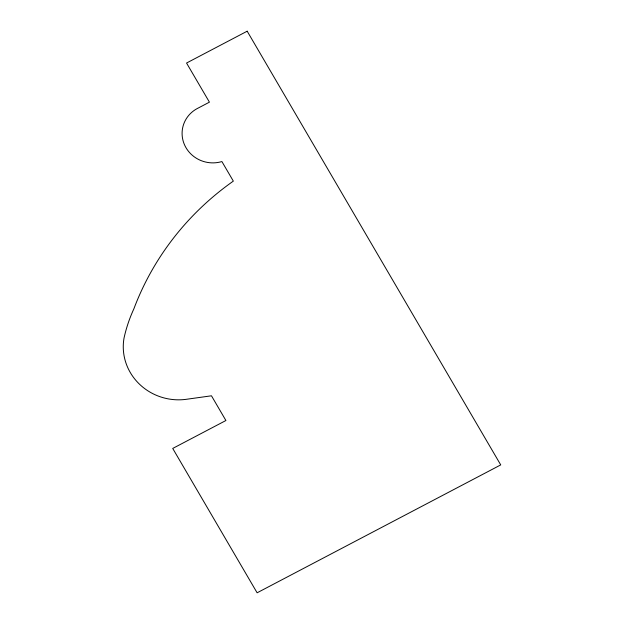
<?xml version="1.0" encoding="UTF-8"?>
<svg xmlns="http://www.w3.org/2000/svg" width="624" height="624" viewBox="0 0 624 624"><rect width="100%" height="100%" fill="white"/><g stroke="black" fill="none" stroke-linecap="round" stroke-linejoin="round"><path stroke-width="0.94" d="M247.182 31.2L186.545 63.032L209.422 102.164L196.654 108.865A30.303 28.93 11 0 0 184.883 145.61A30.303 28.93 11 0 0 221.894 161.554L233.337 181.116A292.82 279.575 11 0 0 133.848 308.896A156.148 149.081 11 0 0 124.059 337.935A54.506 52.034 11 0 0 187.044 399.204L211.466 395.795L225.911 420.514L172.723 448.438L257.119 592.8L500.729 464.903L247.182 31.2"/></g></svg>
